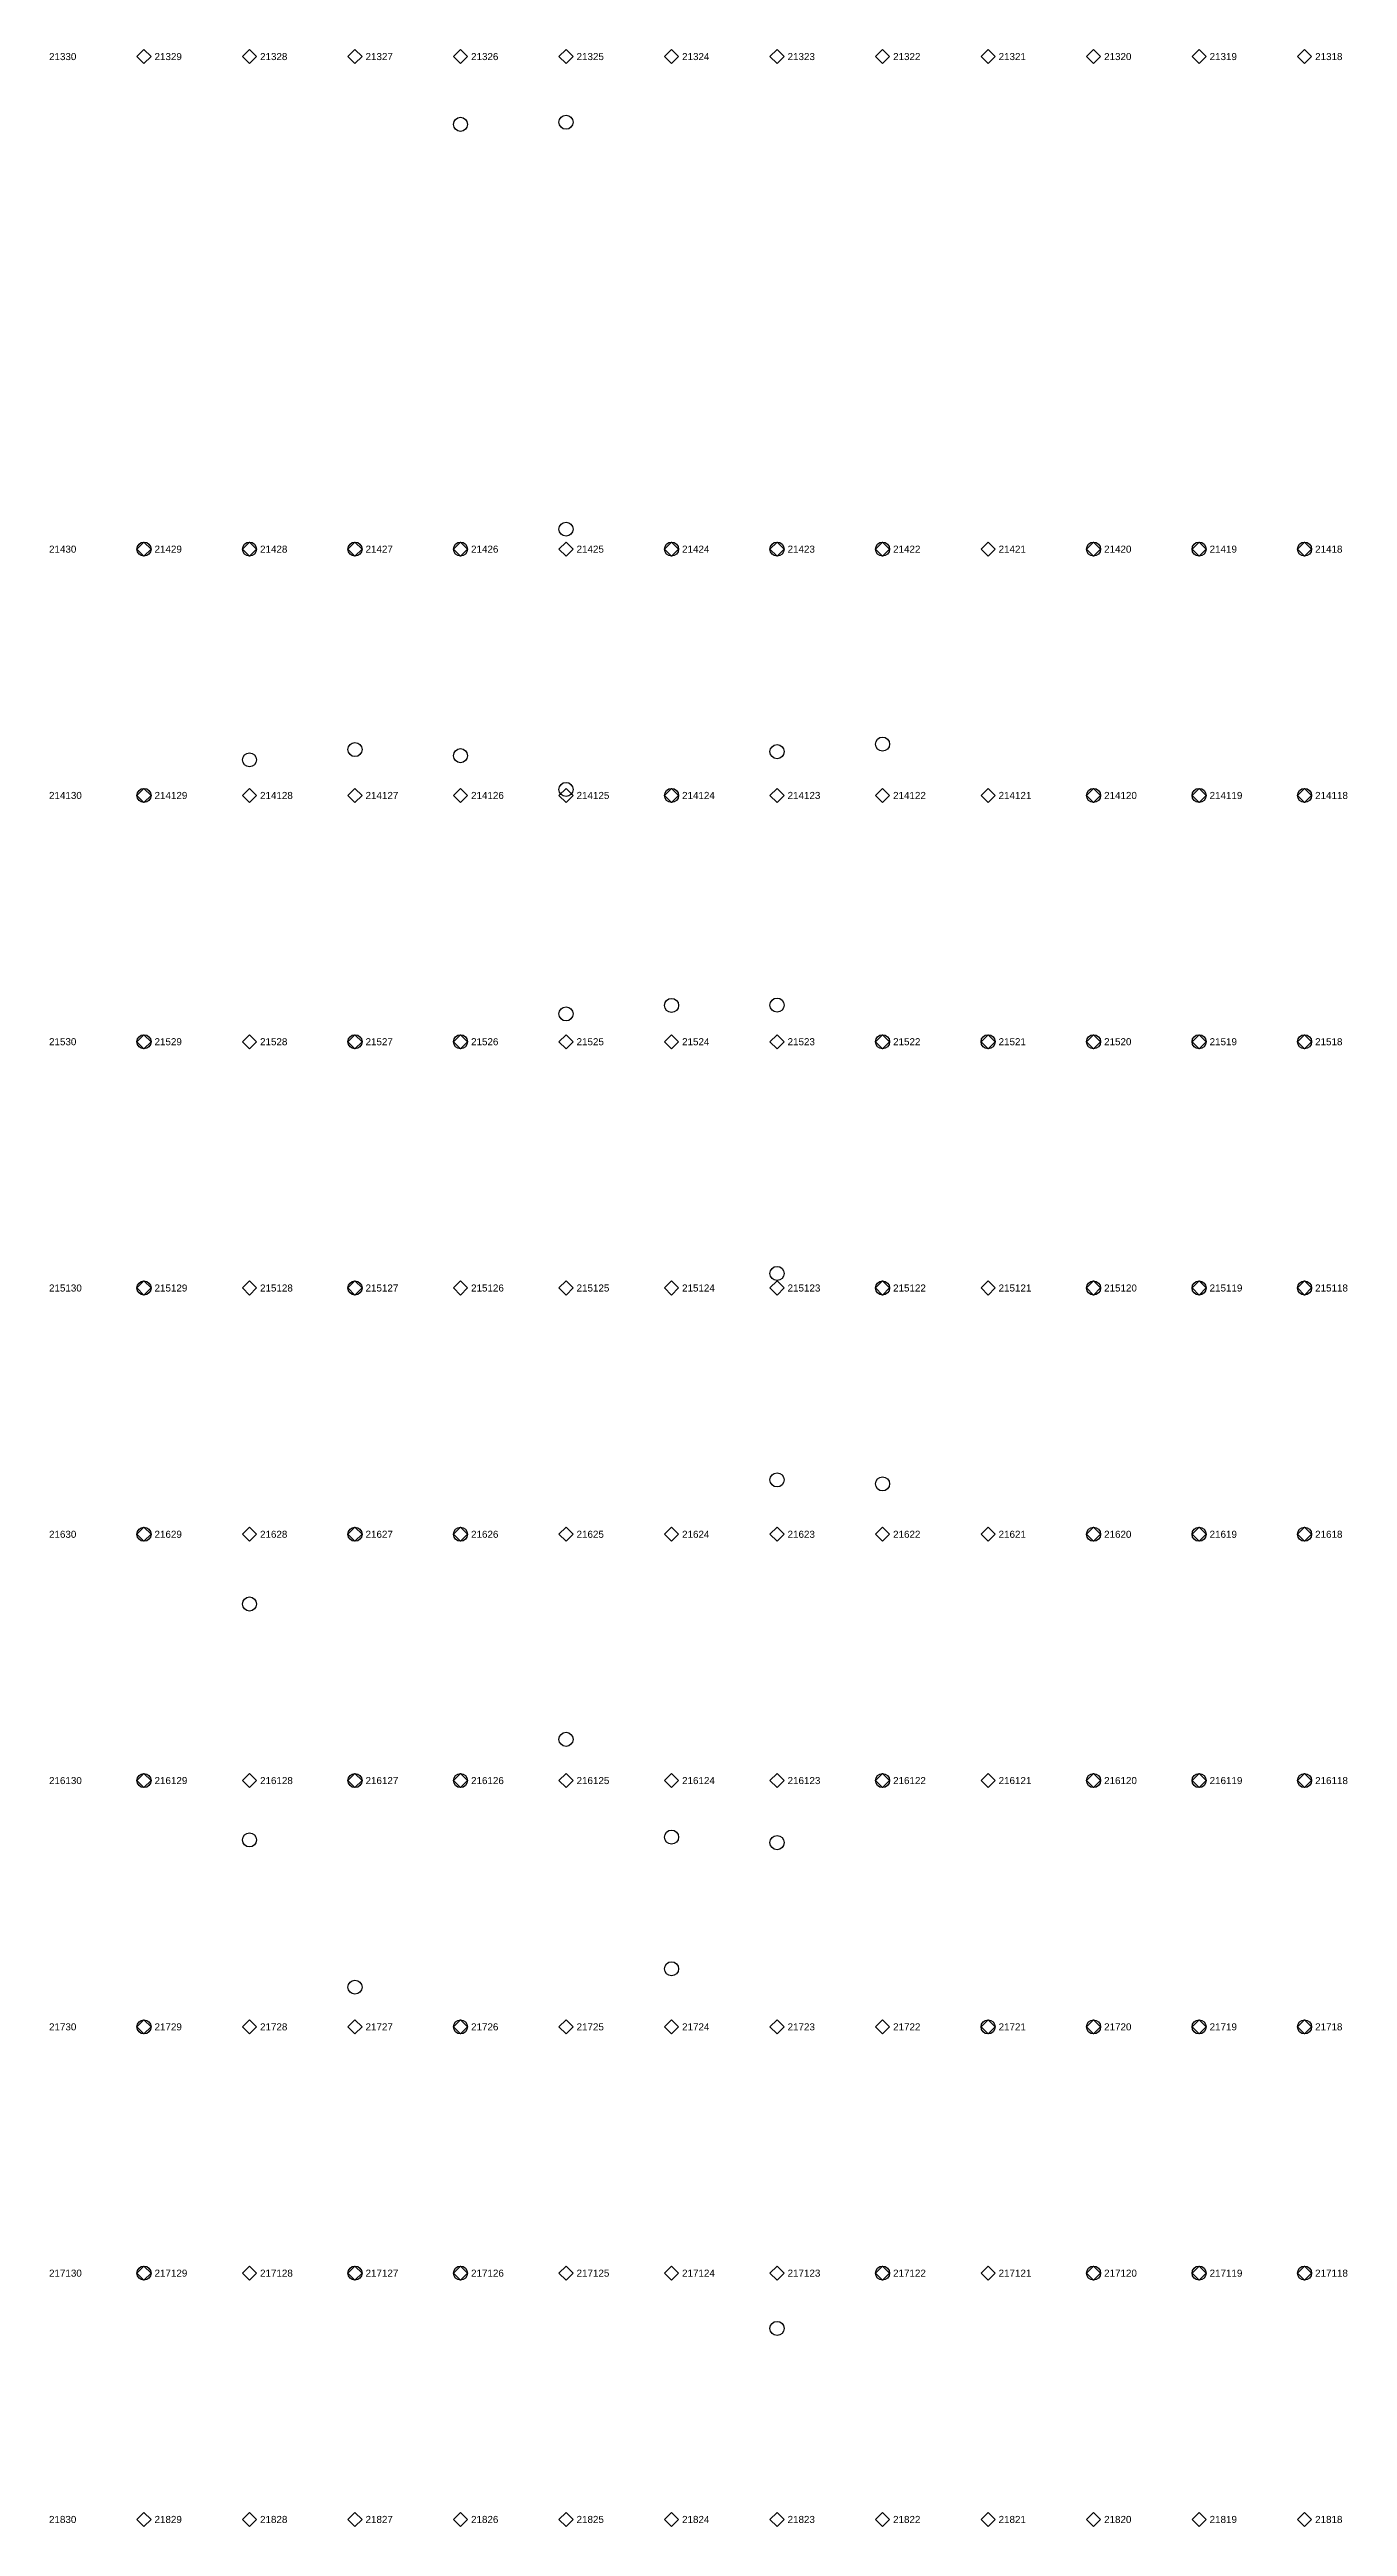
# Model space of a CAD drawing. Extents: x -5 to 376, y -217 to 241.
# Drawn here: x 233.1 to 280, y -94.9 to -5.5 of the extents above; entities that cross this region are included whole.
import ezdxf

# ---------------------------------------------------------------- set-up
doc = ezdxf.new("R2010")
doc.units = 0
for name, color, linetype in [('FIXTURE_INTERFACE_PIN', 4, 'CONTINUOUS'), ('GROUND_INTERFACE_PIN', 6, 'CONTINUOUS'), ('TESTER_INTERFACE_PIN', 144, 'CONTINUOUS'), ('TESTER_INTERFACE_PIN_LABEL', 144, 'CONTINUOUS')]:
    doc.layers.add(name, color=color, linetype=linetype)
doc.styles.get("Standard").update_dxf_attribs({"font": 'arial.ttf'})

msp = doc.modelspace()

# ---------------------------------------------------------------- linework, layer by layer
at = {"layer": 'FIXTURE_INTERFACE_PIN'}
for centre in [(247.93194, -8.22452), (251.74194, -8.14832), (251.74194, -22.83714), (236.50194, -23.5585), (240.31194, -23.5585), (244.12194, -23.5585), (247.93194, -23.5585), (255.55194, -23.5585), (259.36194, -23.5585), (263.17194, -23.5585), (278.41194, -23.5585), (263.17194, -30.59684), (240.31194, -31.16326), (244.12194, -30.79242), (247.93194, -31.0134), (259.36194, -30.86862), (251.74194, -32.2326), (236.50194, -32.4485), (255.55194, -32.4485), (278.41194, -32.4485), (251.74194, -40.3352), (255.55194, -40.02786), (259.36194, -40.0177), (236.50194, -41.3385), (244.12194, -41.3385), (247.93194, -41.3385), (263.17194, -41.3385), (266.98194, -41.3385), (278.41194, -41.3385), (236.50194, -50.2285), (244.12194, -50.2285), (259.36194, -49.70272), (263.17194, -50.2285), (278.41194, -50.2285), (259.36194, -57.15508), (263.17194, -57.29986), (236.50194, -59.1185), (244.12194, -59.1185), (247.93194, -59.1185), (278.41194, -59.1185), (240.31194, -61.63564), (251.74194, -66.52006), (236.50194, -68.0085), (244.12194, -68.0085), (247.93194, -68.0085), (263.17194, -68.0085), (278.41194, -68.0085), (240.31194, -70.15226), (255.55194, -70.05066), (259.36194, -70.24878), (255.55194, -74.803), (244.12194, -75.46594), (236.50194, -76.8985), (247.93194, -76.8985), (266.98194, -76.8985), (278.41194, -76.8985), (236.50194, -85.7885), (244.12194, -85.7885), (247.93194, -85.7885), (263.17194, -85.7885), (278.41194, -85.7885), (259.36194, -87.7824)]:
    msp.add_circle(centre, 0.254, dxfattribs=at)
at = {"layer": 'GROUND_INTERFACE_PIN'}
for centre in [(270.79194, -23.5585), (274.60194, -23.5585), (270.79194, -32.4485), (274.60194, -32.4485), (270.79194, -41.3385), (274.60194, -41.3385), (270.79194, -50.2285), (274.60194, -50.2285), (270.79194, -59.1185), (274.60194, -59.1185), (270.79194, -68.0085), (274.60194, -68.0085), (270.79194, -76.8985), (274.60194, -76.8985), (270.79194, -85.7885), (274.60194, -85.7885)]:
    msp.add_circle(centre, 0.254, dxfattribs=at)
at = {"layer": 'TESTER_INTERFACE_PIN'}
for p, q in [((236.50194, -5.5245), (236.24794, -5.7785)), ((236.24794, -5.7785), (236.50194, -6.0325)), ((236.75594, -5.7785), (236.50194, -5.5245)), ((236.50194, -6.0325), (236.75594, -5.7785)), ((240.31194, -5.5245), (240.05794, -5.7785)), ((240.05794, -5.7785), (240.31194, -6.0325)), ((240.56594, -5.7785), (240.31194, -5.5245)), ((240.31194, -6.0325), (240.56594, -5.7785)), ((244.12194, -5.5245), (243.86794, -5.7785)), ((243.86794, -5.7785), (244.12194, -6.0325)), ((244.37594, -5.7785), (244.12194, -5.5245)), ((244.12194, -6.0325), (244.37594, -5.7785)), ((247.93194, -5.5245), (247.67794, -5.7785)), ((247.67794, -5.7785), (247.93194, -6.0325)), ((248.18594, -5.7785), (247.93194, -5.5245)), ((247.93194, -6.0325), (248.18594, -5.7785)), ((251.74194, -5.5245), (251.48794, -5.7785)), ((251.48794, -5.7785), (251.74194, -6.0325)), ((251.99594, -5.7785), (251.74194, -5.5245)), ((251.74194, -6.0325), (251.99594, -5.7785)), ((255.55194, -5.5245), (255.29794, -5.7785)), ((255.29794, -5.7785), (255.55194, -6.0325)), ((255.80594, -5.7785), (255.55194, -5.5245)), ((255.55194, -6.0325), (255.80594, -5.7785)), ((259.36194, -5.5245), (259.10794, -5.7785)), ((259.10794, -5.7785), (259.36194, -6.0325)), ((259.61594, -5.7785), (259.36194, -5.5245)), ((259.36194, -6.0325), (259.61594, -5.7785)), ((263.17194, -5.5245), (262.91794, -5.7785)), ((262.91794, -5.7785), (263.17194, -6.0325)), ((263.42594, -5.7785), (263.17194, -5.5245)), ((263.17194, -6.0325), (263.42594, -5.7785)), ((266.98194, -5.5245), (266.72794, -5.7785)), ((266.72794, -5.7785), (266.98194, -6.0325)), ((267.23594, -5.7785), (266.98194, -5.5245)), ((266.98194, -6.0325), (267.23594, -5.7785)), ((270.79194, -5.5245), (270.53794, -5.7785)), ((270.53794, -5.7785), (270.79194, -6.0325)), ((271.04594, -5.7785), (270.79194, -5.5245)), ((270.79194, -6.0325), (271.04594, -5.7785)), ((274.60194, -5.5245), (274.34794, -5.7785)), ((274.34794, -5.7785), (274.60194, -6.0325)), ((274.85594, -5.7785), (274.60194, -5.5245)), ((274.60194, -6.0325), (274.85594, -5.7785)), ((278.41194, -5.5245), (278.15794, -5.7785)), ((278.15794, -5.7785), (278.41194, -6.0325)), ((278.66594, -5.7785), (278.41194, -5.5245)), ((278.41194, -6.0325), (278.66594, -5.7785)), ((236.50194, -23.3045), (236.24794, -23.5585)), ((236.24794, -23.5585), (236.50194, -23.8125)), ((236.75594, -23.5585), (236.50194, -23.3045)), ((236.50194, -23.8125), (236.75594, -23.5585)), ((240.31194, -23.3045), (240.05794, -23.5585)), ((240.05794, -23.5585), (240.31194, -23.8125)), ((240.56594, -23.5585), (240.31194, -23.3045)), ((240.31194, -23.8125), (240.56594, -23.5585)), ((244.12194, -23.3045), (243.86794, -23.5585)), ((243.86794, -23.5585), (244.12194, -23.8125)), ((244.37594, -23.5585), (244.12194, -23.3045)), ((244.12194, -23.8125), (244.37594, -23.5585)), ((247.93194, -23.3045), (247.67794, -23.5585)), ((247.67794, -23.5585), (247.93194, -23.8125)), ((248.18594, -23.5585), (247.93194, -23.3045)), ((247.93194, -23.8125), (248.18594, -23.5585)), ((251.74194, -23.3045), (251.48794, -23.5585)), ((251.48794, -23.5585), (251.74194, -23.8125)), ((251.99594, -23.5585), (251.74194, -23.3045)), ((251.74194, -23.8125), (251.99594, -23.5585)), ((255.55194, -23.3045), (255.29794, -23.5585)), ((255.29794, -23.5585), (255.55194, -23.8125)), ((255.80594, -23.5585), (255.55194, -23.3045)), ((255.55194, -23.8125), (255.80594, -23.5585)), ((259.36194, -23.3045), (259.10794, -23.5585)), ((259.10794, -23.5585), (259.36194, -23.8125)), ((259.61594, -23.5585), (259.36194, -23.3045)), ((259.36194, -23.8125), (259.61594, -23.5585)), ((263.17194, -23.3045), (262.91794, -23.5585)), ((262.91794, -23.5585), (263.17194, -23.8125)), ((263.42594, -23.5585), (263.17194, -23.3045)), ((263.17194, -23.8125), (263.42594, -23.5585)), ((266.98194, -23.3045), (266.72794, -23.5585)), ((266.72794, -23.5585), (266.98194, -23.8125)), ((267.23594, -23.5585), (266.98194, -23.3045)), ((266.98194, -23.8125), (267.23594, -23.5585)), ((270.79194, -23.3045), (270.53794, -23.5585)), ((270.53794, -23.5585), (270.79194, -23.8125)), ((271.04594, -23.5585), (270.79194, -23.3045)), ((270.79194, -23.8125), (271.04594, -23.5585)), ((274.60194, -23.3045), (274.34794, -23.5585)), ((274.34794, -23.5585), (274.60194, -23.8125)), ((274.85594, -23.5585), (274.60194, -23.3045)), ((274.60194, -23.8125), (274.85594, -23.5585)), ((278.41194, -23.3045), (278.15794, -23.5585)), ((278.15794, -23.5585), (278.41194, -23.8125)), ((278.66594, -23.5585), (278.41194, -23.3045)), ((278.41194, -23.8125), (278.66594, -23.5585)), ((236.50194, -32.1945), (236.24794, -32.4485)), ((236.24794, -32.4485), (236.50194, -32.7025)), ((236.75594, -32.4485), (236.50194, -32.1945)), ((236.50194, -32.7025), (236.75594, -32.4485)), ((240.31194, -32.1945), (240.05794, -32.4485)), ((240.05794, -32.4485), (240.31194, -32.7025)), ((240.56594, -32.4485), (240.31194, -32.1945)), ((240.31194, -32.7025), (240.56594, -32.4485)), ((244.12194, -32.1945), (243.86794, -32.4485)), ((243.86794, -32.4485), (244.12194, -32.7025)), ((244.37594, -32.4485), (244.12194, -32.1945)), ((244.12194, -32.7025), (244.37594, -32.4485)), ((247.93194, -32.1945), (247.67794, -32.4485)), ((247.67794, -32.4485), (247.93194, -32.7025)), ((248.18594, -32.4485), (247.93194, -32.1945)), ((247.93194, -32.7025), (248.18594, -32.4485)), ((251.74194, -32.1945), (251.48794, -32.4485)), ((251.48794, -32.4485), (251.74194, -32.7025)), ((251.99594, -32.4485), (251.74194, -32.1945)), ((251.74194, -32.7025), (251.99594, -32.4485)), ((255.55194, -32.1945), (255.29794, -32.4485)), ((255.29794, -32.4485), (255.55194, -32.7025)), ((255.80594, -32.4485), (255.55194, -32.1945)), ((255.55194, -32.7025), (255.80594, -32.4485)), ((259.36194, -32.1945), (259.10794, -32.4485)), ((259.10794, -32.4485), (259.36194, -32.7025)), ((259.61594, -32.4485), (259.36194, -32.1945)), ((259.36194, -32.7025), (259.61594, -32.4485)), ((263.17194, -32.1945), (262.91794, -32.4485)), ((262.91794, -32.4485), (263.17194, -32.7025)), ((263.42594, -32.4485), (263.17194, -32.1945)), ((263.17194, -32.7025), (263.42594, -32.4485)), ((266.98194, -32.1945), (266.72794, -32.4485)), ((266.72794, -32.4485), (266.98194, -32.7025)), ((267.23594, -32.4485), (266.98194, -32.1945)), ((266.98194, -32.7025), (267.23594, -32.4485)), ((270.79194, -32.1945), (270.53794, -32.4485)), ((270.53794, -32.4485), (270.79194, -32.7025)), ((271.04594, -32.4485), (270.79194, -32.1945)), ((270.79194, -32.7025), (271.04594, -32.4485)), ((274.60194, -32.1945), (274.34794, -32.4485)), ((274.34794, -32.4485), (274.60194, -32.7025)), ((274.85594, -32.4485), (274.60194, -32.1945)), ((274.60194, -32.7025), (274.85594, -32.4485)), ((278.41194, -32.1945), (278.15794, -32.4485)), ((278.15794, -32.4485), (278.41194, -32.7025)), ((278.66594, -32.4485), (278.41194, -32.1945)), ((278.41194, -32.7025), (278.66594, -32.4485)), ((236.50194, -41.0845), (236.24794, -41.3385)), ((236.75594, -41.3385), (236.50194, -41.0845)), ((240.31194, -41.0845), (240.05794, -41.3385)), ((240.56594, -41.3385), (240.31194, -41.0845)), ((244.12194, -41.0845), (243.86794, -41.3385)), ((244.37594, -41.3385), (244.12194, -41.0845)), ((247.93194, -41.0845), (247.67794, -41.3385)), ((248.18594, -41.3385), (247.93194, -41.0845)), ((251.74194, -41.0845), (251.48794, -41.3385)), ((251.99594, -41.3385), (251.74194, -41.0845)), ((255.55194, -41.0845), (255.29794, -41.3385)), ((255.80594, -41.3385), (255.55194, -41.0845)), ((259.36194, -41.0845), (259.10794, -41.3385)), ((259.61594, -41.3385), (259.36194, -41.0845)), ((263.17194, -41.0845), (262.91794, -41.3385)), ((263.42594, -41.3385), (263.17194, -41.0845)), ((266.98194, -41.0845), (266.72794, -41.3385)), ((267.23594, -41.3385), (266.98194, -41.0845)), ((270.79194, -41.0845), (270.53794, -41.3385)), ((271.04594, -41.3385), (270.79194, -41.0845)), ((274.60194, -41.0845), (274.34794, -41.3385)), ((274.85594, -41.3385), (274.60194, -41.0845)), ((278.41194, -41.0845), (278.15794, -41.3385)), ((278.66594, -41.3385), (278.41194, -41.0845)), ((236.24794, -41.3385), (236.50194, -41.5925)), ((236.50194, -41.5925), (236.75594, -41.3385)), ((240.05794, -41.3385), (240.31194, -41.5925)), ((240.31194, -41.5925), (240.56594, -41.3385)), ((243.86794, -41.3385), (244.12194, -41.5925)), ((244.12194, -41.5925), (244.37594, -41.3385)), ((247.67794, -41.3385), (247.93194, -41.5925)), ((247.93194, -41.5925), (248.18594, -41.3385)), ((251.48794, -41.3385), (251.74194, -41.5925)), ((251.74194, -41.5925), (251.99594, -41.3385)), ((255.29794, -41.3385), (255.55194, -41.5925)), ((255.55194, -41.5925), (255.80594, -41.3385)), ((259.10794, -41.3385), (259.36194, -41.5925)), ((259.36194, -41.5925), (259.61594, -41.3385)), ((262.91794, -41.3385), (263.17194, -41.5925)), ((263.17194, -41.5925), (263.42594, -41.3385)), ((266.72794, -41.3385), (266.98194, -41.5925)), ((266.98194, -41.5925), (267.23594, -41.3385)), ((270.53794, -41.3385), (270.79194, -41.5925)), ((270.79194, -41.5925), (271.04594, -41.3385)), ((274.34794, -41.3385), (274.60194, -41.5925)), ((274.60194, -41.5925), (274.85594, -41.3385)), ((278.15794, -41.3385), (278.41194, -41.5925)), ((278.41194, -41.5925), (278.66594, -41.3385)), ((236.50194, -49.9745), (236.24794, -50.2285)), ((236.75594, -50.2285), (236.50194, -49.9745)), ((240.31194, -49.9745), (240.05794, -50.2285)), ((240.56594, -50.2285), (240.31194, -49.9745)), ((244.12194, -49.9745), (243.86794, -50.2285)), ((244.37594, -50.2285), (244.12194, -49.9745)), ((247.93194, -49.9745), (247.67794, -50.2285)), ((248.18594, -50.2285), (247.93194, -49.9745)), ((251.74194, -49.9745), (251.48794, -50.2285)), ((251.99594, -50.2285), (251.74194, -49.9745)), ((255.55194, -49.9745), (255.29794, -50.2285)), ((255.80594, -50.2285), (255.55194, -49.9745)), ((259.36194, -49.9745), (259.10794, -50.2285)), ((259.61594, -50.2285), (259.36194, -49.9745)), ((263.17194, -49.9745), (262.91794, -50.2285)), ((263.42594, -50.2285), (263.17194, -49.9745)), ((266.98194, -49.9745), (266.72794, -50.2285)), ((267.23594, -50.2285), (266.98194, -49.9745)), ((270.79194, -49.9745), (270.53794, -50.2285)), ((271.04594, -50.2285), (270.79194, -49.9745)), ((274.60194, -49.9745), (274.34794, -50.2285)), ((274.85594, -50.2285), (274.60194, -49.9745)), ((278.41194, -49.9745), (278.15794, -50.2285)), ((278.66594, -50.2285), (278.41194, -49.9745)), ((236.24794, -50.2285), (236.50194, -50.4825)), ((236.50194, -50.4825), (236.75594, -50.2285)), ((240.05794, -50.2285), (240.31194, -50.4825)), ((240.31194, -50.4825), (240.56594, -50.2285)), ((243.86794, -50.2285), (244.12194, -50.4825)), ((244.12194, -50.4825), (244.37594, -50.2285)), ((247.67794, -50.2285), (247.93194, -50.4825)), ((247.93194, -50.4825), (248.18594, -50.2285)), ((251.48794, -50.2285), (251.74194, -50.4825)), ((251.74194, -50.4825), (251.99594, -50.2285)), ((255.29794, -50.2285), (255.55194, -50.4825)), ((255.55194, -50.4825), (255.80594, -50.2285)), ((259.10794, -50.2285), (259.36194, -50.4825)), ((259.36194, -50.4825), (259.61594, -50.2285)), ((262.91794, -50.2285), (263.17194, -50.4825)), ((263.17194, -50.4825), (263.42594, -50.2285)), ((266.72794, -50.2285), (266.98194, -50.4825)), ((266.98194, -50.4825), (267.23594, -50.2285)), ((270.53794, -50.2285), (270.79194, -50.4825)), ((270.79194, -50.4825), (271.04594, -50.2285)), ((274.34794, -50.2285), (274.60194, -50.4825)), ((274.60194, -50.4825), (274.85594, -50.2285)), ((278.15794, -50.2285), (278.41194, -50.4825)), ((278.41194, -50.4825), (278.66594, -50.2285)), ((236.50194, -58.8645), (236.24794, -59.1185)), ((236.75594, -59.1185), (236.50194, -58.8645)), ((240.31194, -58.8645), (240.05794, -59.1185)), ((240.56594, -59.1185), (240.31194, -58.8645)), ((244.12194, -58.8645), (243.86794, -59.1185)), ((244.37594, -59.1185), (244.12194, -58.8645)), ((247.93194, -58.8645), (247.67794, -59.1185)), ((248.18594, -59.1185), (247.93194, -58.8645)), ((251.74194, -58.8645), (251.48794, -59.1185)), ((251.99594, -59.1185), (251.74194, -58.8645)), ((255.55194, -58.8645), (255.29794, -59.1185)), ((255.80594, -59.1185), (255.55194, -58.8645)), ((259.36194, -58.8645), (259.10794, -59.1185)), ((259.61594, -59.1185), (259.36194, -58.8645)), ((263.17194, -58.8645), (262.91794, -59.1185)), ((263.42594, -59.1185), (263.17194, -58.8645)), ((266.98194, -58.8645), (266.72794, -59.1185)), ((267.23594, -59.1185), (266.98194, -58.8645)), ((270.79194, -58.8645), (270.53794, -59.1185)), ((271.04594, -59.1185), (270.79194, -58.8645)), ((274.60194, -58.8645), (274.34794, -59.1185)), ((274.85594, -59.1185), (274.60194, -58.8645)), ((278.41194, -58.8645), (278.15794, -59.1185)), ((278.66594, -59.1185), (278.41194, -58.8645)), ((236.24794, -59.1185), (236.50194, -59.3725)), ((236.50194, -59.3725), (236.75594, -59.1185)), ((240.05794, -59.1185), (240.31194, -59.3725)), ((240.31194, -59.3725), (240.56594, -59.1185)), ((243.86794, -59.1185), (244.12194, -59.3725)), ((244.12194, -59.3725), (244.37594, -59.1185)), ((247.67794, -59.1185), (247.93194, -59.3725)), ((247.93194, -59.3725), (248.18594, -59.1185)), ((251.48794, -59.1185), (251.74194, -59.3725)), ((251.74194, -59.3725), (251.99594, -59.1185)), ((255.29794, -59.1185), (255.55194, -59.3725)), ((255.55194, -59.3725), (255.80594, -59.1185)), ((259.10794, -59.1185), (259.36194, -59.3725)), ((259.36194, -59.3725), (259.61594, -59.1185)), ((262.91794, -59.1185), (263.17194, -59.3725)), ((263.17194, -59.3725), (263.42594, -59.1185)), ((266.72794, -59.1185), (266.98194, -59.3725)), ((266.98194, -59.3725), (267.23594, -59.1185)), ((270.53794, -59.1185), (270.79194, -59.3725)), ((270.79194, -59.3725), (271.04594, -59.1185)), ((274.34794, -59.1185), (274.60194, -59.3725)), ((274.60194, -59.3725), (274.85594, -59.1185)), ((278.15794, -59.1185), (278.41194, -59.3725)), ((278.41194, -59.3725), (278.66594, -59.1185)), ((236.50194, -67.7545), (236.24794, -68.0085)), ((236.75594, -68.0085), (236.50194, -67.7545)), ((240.31194, -67.7545), (240.05794, -68.0085)), ((240.56594, -68.0085), (240.31194, -67.7545)), ((244.12194, -67.7545), (243.86794, -68.0085)), ((244.37594, -68.0085), (244.12194, -67.7545)), ((247.93194, -67.7545), (247.67794, -68.0085)), ((248.18594, -68.0085), (247.93194, -67.7545)), ((251.74194, -67.7545), (251.48794, -68.0085)), ((251.99594, -68.0085), (251.74194, -67.7545)), ((255.55194, -67.7545), (255.29794, -68.0085)), ((255.80594, -68.0085), (255.55194, -67.7545)), ((259.36194, -67.7545), (259.10794, -68.0085)), ((259.61594, -68.0085), (259.36194, -67.7545)), ((263.17194, -67.7545), (262.91794, -68.0085)), ((263.42594, -68.0085), (263.17194, -67.7545)), ((266.98194, -67.7545), (266.72794, -68.0085)), ((267.23594, -68.0085), (266.98194, -67.7545)), ((270.79194, -67.7545), (270.53794, -68.0085)), ((271.04594, -68.0085), (270.79194, -67.7545)), ((274.60194, -67.7545), (274.34794, -68.0085)), ((274.85594, -68.0085), (274.60194, -67.7545)), ((278.41194, -67.7545), (278.15794, -68.0085)), ((278.66594, -68.0085), (278.41194, -67.7545)), ((236.24794, -68.0085), (236.50194, -68.2625)), ((236.50194, -68.2625), (236.75594, -68.0085)), ((240.05794, -68.0085), (240.31194, -68.2625)), ((240.31194, -68.2625), (240.56594, -68.0085)), ((243.86794, -68.0085), (244.12194, -68.2625)), ((244.12194, -68.2625), (244.37594, -68.0085)), ((247.67794, -68.0085), (247.93194, -68.2625)), ((247.93194, -68.2625), (248.18594, -68.0085)), ((251.48794, -68.0085), (251.74194, -68.2625)), ((251.74194, -68.2625), (251.99594, -68.0085)), ((255.29794, -68.0085), (255.55194, -68.2625)), ((255.55194, -68.2625), (255.80594, -68.0085)), ((259.10794, -68.0085), (259.36194, -68.2625)), ((259.36194, -68.2625), (259.61594, -68.0085)), ((262.91794, -68.0085), (263.17194, -68.2625)), ((263.17194, -68.2625), (263.42594, -68.0085)), ((266.72794, -68.0085), (266.98194, -68.2625)), ((266.98194, -68.2625), (267.23594, -68.0085)), ((270.53794, -68.0085), (270.79194, -68.2625)), ((270.79194, -68.2625), (271.04594, -68.0085)), ((274.34794, -68.0085), (274.60194, -68.2625)), ((274.60194, -68.2625), (274.85594, -68.0085)), ((278.15794, -68.0085), (278.41194, -68.2625)), ((278.41194, -68.2625), (278.66594, -68.0085)), ((236.50194, -76.6445), (236.24794, -76.8985)), ((236.75594, -76.8985), (236.50194, -76.6445)), ((240.31194, -76.6445), (240.05794, -76.8985)), ((240.56594, -76.8985), (240.31194, -76.6445)), ((244.12194, -76.6445), (243.86794, -76.8985)), ((244.37594, -76.8985), (244.12194, -76.6445)), ((247.93194, -76.6445), (247.67794, -76.8985)), ((248.18594, -76.8985), (247.93194, -76.6445)), ((251.74194, -76.6445), (251.48794, -76.8985)), ((251.99594, -76.8985), (251.74194, -76.6445)), ((255.55194, -76.6445), (255.29794, -76.8985)), ((255.80594, -76.8985), (255.55194, -76.6445)), ((259.36194, -76.6445), (259.10794, -76.8985)), ((259.61594, -76.8985), (259.36194, -76.6445)), ((263.17194, -76.6445), (262.91794, -76.8985)), ((263.42594, -76.8985), (263.17194, -76.6445)), ((266.98194, -76.6445), (266.72794, -76.8985)), ((267.23594, -76.8985), (266.98194, -76.6445)), ((270.79194, -76.6445), (270.53794, -76.8985)), ((271.04594, -76.8985), (270.79194, -76.6445)), ((274.60194, -76.6445), (274.34794, -76.8985)), ((274.85594, -76.8985), (274.60194, -76.6445)), ((278.41194, -76.6445), (278.15794, -76.8985)), ((278.66594, -76.8985), (278.41194, -76.6445)), ((236.24794, -76.8985), (236.50194, -77.1525)), ((236.50194, -77.1525), (236.75594, -76.8985)), ((240.05794, -76.8985), (240.31194, -77.1525)), ((240.31194, -77.1525), (240.56594, -76.8985)), ((243.86794, -76.8985), (244.12194, -77.1525)), ((244.12194, -77.1525), (244.37594, -76.8985)), ((247.67794, -76.8985), (247.93194, -77.1525)), ((247.93194, -77.1525), (248.18594, -76.8985)), ((251.48794, -76.8985), (251.74194, -77.1525)), ((251.74194, -77.1525), (251.99594, -76.8985)), ((255.29794, -76.8985), (255.55194, -77.1525)), ((255.55194, -77.1525), (255.80594, -76.8985)), ((259.10794, -76.8985), (259.36194, -77.1525)), ((259.36194, -77.1525), (259.61594, -76.8985)), ((262.91794, -76.8985), (263.17194, -77.1525)), ((263.17194, -77.1525), (263.42594, -76.8985)), ((266.72794, -76.8985), (266.98194, -77.1525)), ((266.98194, -77.1525), (267.23594, -76.8985)), ((270.53794, -76.8985), (270.79194, -77.1525)), ((270.79194, -77.1525), (271.04594, -76.8985)), ((274.34794, -76.8985), (274.60194, -77.1525)), ((274.60194, -77.1525), (274.85594, -76.8985)), ((278.15794, -76.8985), (278.41194, -77.1525)), ((278.41194, -77.1525), (278.66594, -76.8985)), ((236.50194, -85.5345), (236.24794, -85.7885)), ((236.24794, -85.7885), (236.50194, -86.0425)), ((236.75594, -85.7885), (236.50194, -85.5345)), ((236.50194, -86.0425), (236.75594, -85.7885)), ((240.31194, -85.5345), (240.05794, -85.7885)), ((240.05794, -85.7885), (240.31194, -86.0425)), ((240.56594, -85.7885), (240.31194, -85.5345)), ((240.31194, -86.0425), (240.56594, -85.7885)), ((244.12194, -85.5345), (243.86794, -85.7885)), ((243.86794, -85.7885), (244.12194, -86.0425)), ((244.37594, -85.7885), (244.12194, -85.5345)), ((244.12194, -86.0425), (244.37594, -85.7885)), ((247.93194, -85.5345), (247.67794, -85.7885)), ((247.67794, -85.7885), (247.93194, -86.0425)), ((248.18594, -85.7885), (247.93194, -85.5345)), ((247.93194, -86.0425), (248.18594, -85.7885)), ((251.74194, -85.5345), (251.48794, -85.7885)), ((251.48794, -85.7885), (251.74194, -86.0425)), ((251.99594, -85.7885), (251.74194, -85.5345)), ((251.74194, -86.0425), (251.99594, -85.7885)), ((255.55194, -85.5345), (255.29794, -85.7885)), ((255.29794, -85.7885), (255.55194, -86.0425)), ((255.80594, -85.7885), (255.55194, -85.5345)), ((255.55194, -86.0425), (255.80594, -85.7885)), ((259.36194, -85.5345), (259.10794, -85.7885)), ((259.10794, -85.7885), (259.36194, -86.0425)), ((259.61594, -85.7885), (259.36194, -85.5345)), ((259.36194, -86.0425), (259.61594, -85.7885)), ((263.17194, -85.5345), (262.91794, -85.7885)), ((262.91794, -85.7885), (263.17194, -86.0425)), ((263.42594, -85.7885), (263.17194, -85.5345)), ((263.17194, -86.0425), (263.42594, -85.7885)), ((266.98194, -85.5345), (266.72794, -85.7885)), ((266.72794, -85.7885), (266.98194, -86.0425)), ((267.23594, -85.7885), (266.98194, -85.5345)), ((266.98194, -86.0425), (267.23594, -85.7885)), ((270.79194, -85.5345), (270.53794, -85.7885)), ((270.53794, -85.7885), (270.79194, -86.0425)), ((271.04594, -85.7885), (270.79194, -85.5345)), ((270.79194, -86.0425), (271.04594, -85.7885)), ((274.60194, -85.5345), (274.34794, -85.7885)), ((274.34794, -85.7885), (274.60194, -86.0425)), ((274.85594, -85.7885), (274.60194, -85.5345)), ((274.60194, -86.0425), (274.85594, -85.7885)), ((278.41194, -85.5345), (278.15794, -85.7885)), ((278.15794, -85.7885), (278.41194, -86.0425)), ((278.66594, -85.7885), (278.41194, -85.5345)), ((278.41194, -86.0425), (278.66594, -85.7885)), ((236.50194, -94.4245), (236.24794, -94.6785)), ((236.24794, -94.6785), (236.50194, -94.9325)), ((236.75594, -94.6785), (236.50194, -94.4245)), ((236.50194, -94.9325), (236.75594, -94.6785)), ((240.31194, -94.4245), (240.05794, -94.6785)), ((240.05794, -94.6785), (240.31194, -94.9325)), ((240.56594, -94.6785), (240.31194, -94.4245)), ((240.31194, -94.9325), (240.56594, -94.6785)), ((244.12194, -94.4245), (243.86794, -94.6785)), ((243.86794, -94.6785), (244.12194, -94.9325)), ((244.37594, -94.6785), (244.12194, -94.4245)), ((244.12194, -94.9325), (244.37594, -94.6785)), ((247.93194, -94.4245), (247.67794, -94.6785)), ((247.67794, -94.6785), (247.93194, -94.9325)), ((248.18594, -94.6785), (247.93194, -94.4245)), ((247.93194, -94.9325), (248.18594, -94.6785)), ((251.74194, -94.4245), (251.48794, -94.6785)), ((251.48794, -94.6785), (251.74194, -94.9325)), ((251.99594, -94.6785), (251.74194, -94.4245)), ((251.74194, -94.9325), (251.99594, -94.6785)), ((255.55194, -94.4245), (255.29794, -94.6785)), ((255.29794, -94.6785), (255.55194, -94.9325)), ((255.80594, -94.6785), (255.55194, -94.4245)), ((255.55194, -94.9325), (255.80594, -94.6785)), ((259.36194, -94.4245), (259.10794, -94.6785)), ((259.10794, -94.6785), (259.36194, -94.9325)), ((259.61594, -94.6785), (259.36194, -94.4245)), ((259.36194, -94.9325), (259.61594, -94.6785)), ((263.17194, -94.4245), (262.91794, -94.6785)), ((262.91794, -94.6785), (263.17194, -94.9325)), ((263.42594, -94.6785), (263.17194, -94.4245)), ((263.17194, -94.9325), (263.42594, -94.6785)), ((266.98194, -94.4245), (266.72794, -94.6785)), ((266.72794, -94.6785), (266.98194, -94.9325)), ((267.23594, -94.6785), (266.98194, -94.4245)), ((266.98194, -94.9325), (267.23594, -94.6785)), ((270.79194, -94.4245), (270.53794, -94.6785)), ((270.53794, -94.6785), (270.79194, -94.9325)), ((271.04594, -94.6785), (270.79194, -94.4245)), ((270.79194, -94.9325), (271.04594, -94.6785)), ((274.60194, -94.4245), (274.34794, -94.6785)), ((274.34794, -94.6785), (274.60194, -94.9325)), ((274.85594, -94.6785), (274.60194, -94.4245)), ((274.60194, -94.9325), (274.85594, -94.6785)), ((278.41194, -94.4245), (278.15794, -94.6785)), ((278.15794, -94.6785), (278.41194, -94.9325)), ((278.66594, -94.6785), (278.41194, -94.4245)), ((278.41194, -94.9325), (278.66594, -94.6785))]:
    msp.add_line(p, q, dxfattribs=at)

# ---------------------------------------------------------------- texts
at = {"layer": 'TESTER_INTERFACE_PIN_LABEL'}
for s, p in [('21330', (233.07294, -5.9055)), ('21329', (236.88294, -5.9055)), ('21328', (240.69294, -5.9055)), ('21327', (244.50294, -5.9055)), ('21326', (248.31294, -5.9055)), ('21325', (252.12294, -5.9055)), ('21324', (255.93294, -5.9055)), ('21323', (259.74294, -5.9055)), ('21322', (263.55294, -5.9055)), ('21321', (267.36294, -5.9055)), ('21320', (271.17294, -5.9055)), ('21319', (274.98294, -5.9055)), ('21318', (278.79294, -5.9055)), ('21430', (233.07294, -23.6855)), ('21429', (236.88294, -23.6855)), ('21428', (240.69294, -23.6855)), ('21427', (244.50294, -23.6855)), ('21426', (248.31294, -23.6855)), ('21425', (252.12294, -23.6855)), ('21424', (255.93294, -23.6855)), ('21423', (259.74294, -23.6855)), ('21422', (263.55294, -23.6855)), ('21421', (267.36294, -23.6855)), ('21420', (271.17294, -23.6855)), ('21419', (274.98294, -23.6855)), ('21418', (278.79294, -23.6855)), ('214130', (233.07294, -32.5755)), ('214129', (236.88294, -32.5755)), ('214128', (240.69294, -32.5755)), ('214127', (244.50294, -32.5755)), ('214126', (248.31294, -32.5755)), ('214125', (252.12294, -32.5755)), ('214124', (255.93294, -32.5755)), ('214123', (259.74294, -32.5755)), ('214122', (263.55294, -32.5755)), ('214121', (267.36294, -32.5755)), ('214120', (271.17294, -32.5755)), ('214119', (274.98294, -32.5755)), ('214118', (278.79294, -32.5755)), ('21530', (233.07294, -41.4655)), ('21529', (236.88294, -41.4655)), ('21528', (240.69294, -41.4655)), ('21527', (244.50294, -41.4655)), ('21526', (248.31294, -41.4655)), ('21525', (252.12294, -41.4655)), ('21524', (255.93294, -41.4655)), ('21523', (259.74294, -41.4655)), ('21522', (263.55294, -41.4655)), ('21521', (267.36294, -41.4655)), ('21520', (271.17294, -41.4655)), ('21519', (274.98294, -41.4655)), ('21518', (278.79294, -41.4655)), ('215130', (233.07294, -50.3555)), ('215129', (236.88294, -50.3555)), ('215128', (240.69294, -50.3555)), ('215127', (244.50294, -50.3555)), ('215126', (248.31294, -50.3555)), ('215125', (252.12294, -50.3555)), ('215124', (255.93294, -50.3555)), ('215123', (259.74294, -50.3555)), ('215122', (263.55294, -50.3555)), ('215121', (267.36294, -50.3555)), ('215120', (271.17294, -50.3555)), ('215119', (274.98294, -50.3555)), ('215118', (278.79294, -50.3555)), ('21630', (233.07294, -59.2455)), ('21629', (236.88294, -59.2455)), ('21628', (240.69294, -59.2455)), ('21627', (244.50294, -59.2455)), ('21626', (248.31294, -59.2455)), ('21625', (252.12294, -59.2455)), ('21624', (255.93294, -59.2455)), ('21623', (259.74294, -59.2455)), ('21622', (263.55294, -59.2455)), ('21621', (267.36294, -59.2455)), ('21620', (271.17294, -59.2455)), ('21619', (274.98294, -59.2455)), ('21618', (278.79294, -59.2455)), ('216130', (233.07294, -68.1355)), ('216129', (236.88294, -68.1355)), ('216128', (240.69294, -68.1355)), ('216127', (244.50294, -68.1355)), ('216126', (248.31294, -68.1355)), ('216125', (252.12294, -68.1355)), ('216124', (255.93294, -68.1355)), ('216123', (259.74294, -68.1355)), ('216122', (263.55294, -68.1355)), ('216121', (267.36294, -68.1355)), ('216120', (271.17294, -68.1355)), ('216119', (274.98294, -68.1355)), ('216118', (278.79294, -68.1355)), ('21730', (233.07294, -77.0255)), ('21729', (236.88294, -77.0255)), ('21728', (240.69294, -77.0255)), ('21727', (244.50294, -77.0255)), ('21726', (248.31294, -77.0255)), ('21725', (252.12294, -77.0255)), ('21724', (255.93294, -77.0255)), ('21723', (259.74294, -77.0255)), ('21722', (263.55294, -77.0255)), ('21721', (267.36294, -77.0255)), ('21720', (271.17294, -77.0255)), ('21719', (274.98294, -77.0255)), ('21718', (278.79294, -77.0255)), ('217130', (233.07294, -85.9155)), ('217129', (236.88294, -85.9155)), ('217128', (240.69294, -85.9155)), ('217127', (244.50294, -85.9155)), ('217126', (248.31294, -85.9155)), ('217125', (252.12294, -85.9155)), ('217124', (255.93294, -85.9155)), ('217123', (259.74294, -85.9155)), ('217122', (263.55294, -85.9155)), ('217121', (267.36294, -85.9155)), ('217120', (271.17294, -85.9155)), ('217119', (274.98294, -85.9155)), ('217118', (278.79294, -85.9155)), ('21830', (233.07294, -94.8055)), ('21829', (236.88294, -94.8055)), ('21828', (240.69294, -94.8055)), ('21827', (244.50294, -94.8055)), ('21826', (248.31294, -94.8055)), ('21825', (252.12294, -94.8055)), ('21824', (255.93294, -94.8055)), ('21823', (259.74294, -94.8055)), ('21822', (263.55294, -94.8055)), ('21821', (267.36294, -94.8055)), ('21820', (271.17294, -94.8055)), ('21819', (274.98294, -94.8055)), ('21818', (278.79294, -94.8055))]:
    msp.add_text(s, height=0.254, dxfattribs=at).set_placement(p)

doc.saveas('drawing.dxf')
